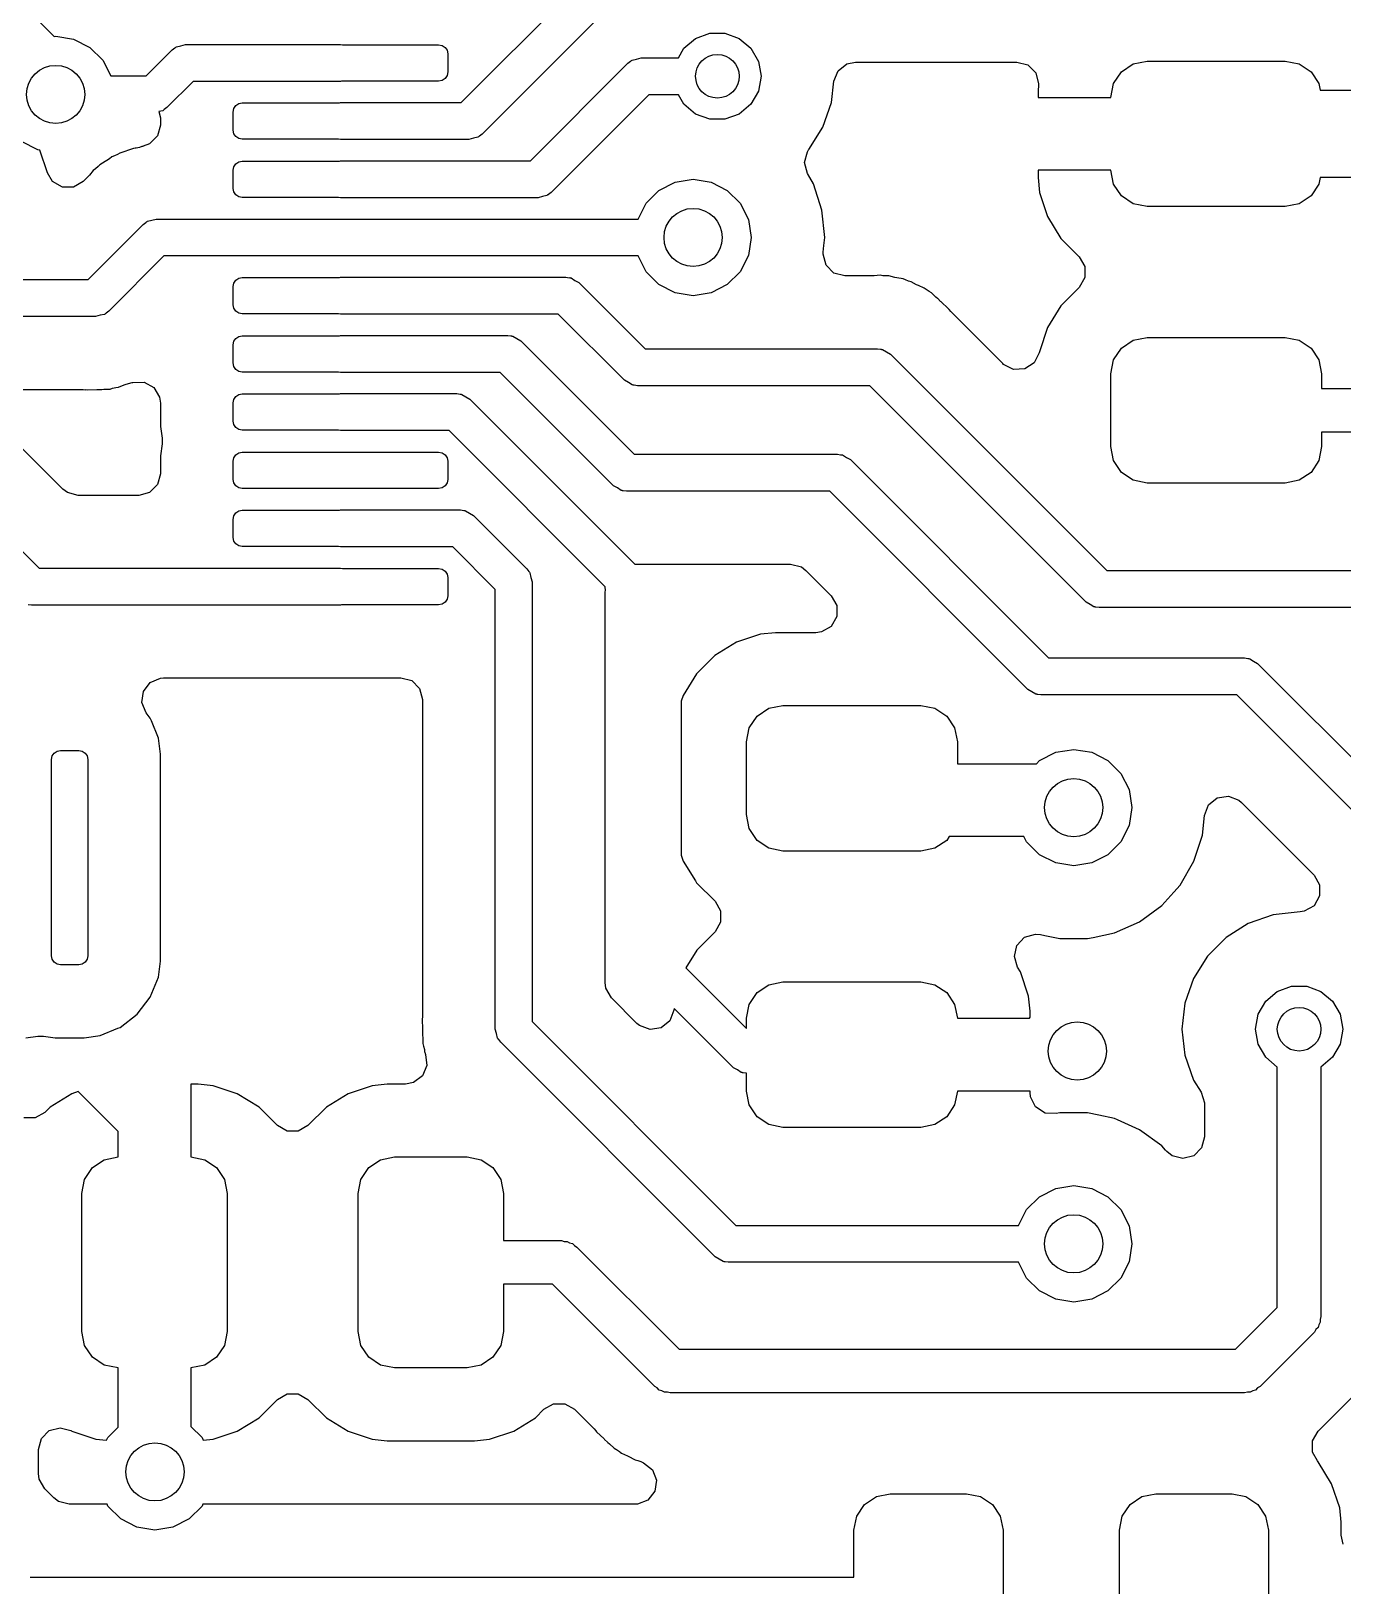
# Model space of a CAD drawing. Extents: x 44 to 146, y -87 to -25.
# Drawn here: x 98.53 to 107.55, y -80.2 to -69.51 of the extents above; entities that cross this region are included whole.
import ezdxf

# ---------------------------------------------------------------- set-up
doc = ezdxf.new("R2010")
doc.units = 0
doc.layers.add('BLACK', color=7, linetype='CONTINUOUS')

msp = doc.modelspace()

# ---------------------------------------------------------------- linework, layer by layer
at = {"layer": 'BLACK', "linetype": 'CONTINUOUS'}
for p, q in [((101.489243, -70.006151), (102.485197, -69.010198)), ((98.208722, -69.071141), (98.689279, -69.551698)), ((102.627605, -69.227), (101.631652, -70.222954)), ((98.689279, -69.551698), (98.7, -69.55)), ((98.7, -69.55), (98.823607, -69.569577)), ((98.823607, -69.569577), (98.935114, -69.626393)), ((103.020187, -69.632164), (103.1, -69.565192)), ((103.1, -69.565192), (103.197906, -69.529558)), ((103.197906, -69.529558), (103.302094, -69.529558)), ((103.302094, -69.529558), (103.4, -69.565192)), ((103.4, -69.565192), (103.479813, -69.632164)), ((98.935114, -69.626393), (99.023607, -69.714886)), ((99.322394, -69.823), (99.502047, -69.643348)), ((99.502047, -69.643348), (99.520205, -69.629754)), ((99.520205, -69.629754), (99.523188, -69.626312)), ((99.523188, -69.626312), (99.525845, -69.625531)), ((99.525845, -69.625531), (99.530984, -69.621685)), ((99.530984, -69.621685), (99.561699, -69.615003)), ((99.561699, -69.615003), (99.591849, -69.606151)), ((99.591849, -69.606151), (100.6585, -69.606151)), ((100.6585, -69.606151), (100.672411, -69.608151)), ((100.672411, -69.608151), (101.3335, -69.608151)), ((101.3335, -69.608151), (101.357418, -69.612909)), ((101.357418, -69.612909), (101.377694, -69.626457)), ((101.377694, -69.626457), (101.391242, -69.646733)), ((101.391242, -69.646733), (101.396, -69.670651)), ((101.396, -69.670651), (101.396, -69.795651)), ((102.982176, -69.698), (103.020187, -69.632164)), ((103.479813, -69.632164), (103.531908, -69.722394)), ((99.023607, -69.714886), (99.078694, -69.823)), ((101.964243, -70.406151), (102.635198, -69.735197)), ((102.635198, -69.735197), (102.653356, -69.721603)), ((102.653356, -69.721603), (102.656339, -69.718161)), ((102.656339, -69.718161), (102.658996, -69.71738)), ((102.658996, -69.71738), (102.664135, -69.713534)), ((102.664135, -69.713534), (102.69485, -69.706852)), ((102.69485, -69.706852), (102.725, -69.698)), ((102.725, -69.698), (102.982176, -69.698)), ((103.531908, -69.722394), (103.55, -69.825)), ((104.07982, -69.788021), (104.140121, -69.739932)), ((104.140121, -69.739932), (104.199705, -69.7275)), ((104.199705, -69.7275), (105.309752, -69.7275)), ((105.309752, -69.7275), (105.384252, -69.747462)), ((105.384252, -69.747462), (105.43879, -69.802)), ((106.028223, -69.794023), (106.109329, -69.73983)), ((106.109329, -69.73983), (106.205, -69.7208)), ((106.205, -69.7208), (107.155, -69.7208)), ((107.155, -69.7208), (107.250671, -69.73983)), ((107.250671, -69.73983), (107.331777, -69.794023)), ((99.078694, -69.823), (99.322394, -69.823)), ((99.644454, -69.860151), (99.464803, -70.039803)), ((100.6585, -69.860151), (99.644454, -69.860151)), ((100.665311, -69.858151), (100.6585, -69.860151)), ((101.3335, -69.858151), (100.665311, -69.858151)), ((101.357418, -69.853393), (101.3335, -69.858151)), ((101.377694, -69.839845), (101.357418, -69.853393)), ((101.391242, -69.819569), (101.377694, -69.839845)), ((101.396, -69.795651), (101.391242, -69.819569)), ((103.55, -69.825), (103.531908, -69.927606)), ((104.035368, -70.004255), (104.051642, -69.859816)), ((104.051642, -69.859816), (104.07982, -69.788021)), ((105.43879, -69.802), (105.458752, -69.8765)), ((105.458752, -69.8765), (105.457981, -69.891642)), ((105.955, -69.9708), (105.97403, -69.875129)), ((105.97403, -69.875129), (106.028223, -69.794023)), ((107.331777, -69.794023), (107.38597, -69.875129)), ((107.38597, -69.875129), (107.395054, -69.9208)), ((102.777605, -69.952), (102.106652, -70.622954)), ((102.982176, -69.952), (102.777605, -69.952)), ((103.020187, -70.017836), (102.982176, -69.952)), ((103.531908, -69.927606), (103.479813, -70.017836)), ((105.457981, -69.891642), (105.455, -69.920824)), ((105.455, -69.920824), (105.455, -69.9708)), ((105.455, -69.9708), (105.955, -69.9708)), ((107.395054, -69.9208), (107.904997, -69.9208)), ((99.435865, -70.061465), (99.409146, -70.067277)), ((99.409146, -70.067277), (99.4205, -70.109651)), ((99.441001, -70.057619), (99.435865, -70.061465)), ((99.443661, -70.056839), (99.441001, -70.057619)), ((99.446644, -70.053395), (99.443661, -70.056839)), ((99.464803, -70.039803), (99.446644, -70.053395)), ((99.921, -70.070651), (99.925758, -70.046733)), ((99.921, -70.195651), (99.921, -70.070651)), ((99.925758, -70.046733), (99.939306, -70.026457)), ((99.939306, -70.026457), (99.959582, -70.012909)), ((99.959582, -70.012909), (99.9835, -70.008151)), ((99.9835, -70.008151), (100.651689, -70.008151)), ((100.651689, -70.008151), (100.6585, -70.006151)), ((100.6585, -70.006151), (101.489243, -70.006151)), ((103.1, -70.084808), (103.020187, -70.017836)), ((103.197906, -70.120442), (103.1, -70.084808)), ((103.4, -70.084808), (103.302094, -70.120442)), ((103.479813, -70.017836), (103.4, -70.084808)), ((103.975789, -70.174522), (104.035368, -70.004255)), ((99.4205, -70.160983), (99.400538, -70.235483)), ((99.4205, -70.109651), (99.4205, -70.160983)), ((99.925758, -70.219569), (99.921, -70.195651)), ((103.302094, -70.120442), (103.197906, -70.120442)), ((103.879816, -70.327262), (103.975789, -70.174522)), ((98.576393, -70.330423), (98.464886, -70.273607)), ((99.275453, -70.31352), (99.252574, -70.318258)), ((99.292906, -70.30845), (99.275453, -70.31352)), ((99.294808, -70.308149), (99.292906, -70.30845)), ((99.298755, -70.306751), (99.294808, -70.308149)), ((99.301906, -70.305836), (99.298755, -70.306751)), ((99.346, -70.290021), (99.301853, -70.305654)), ((99.301853, -70.305654), (99.301906, -70.305836)), ((99.400538, -70.235483), (99.346, -70.290021)), ((99.939306, -70.239845), (99.925758, -70.219569)), ((99.959582, -70.253393), (99.939306, -70.239845)), ((99.9835, -70.258151), (99.959582, -70.253393)), ((100.644589, -70.258151), (99.9835, -70.258151)), ((100.6585, -70.260151), (100.644589, -70.258151)), ((101.541849, -70.260151), (100.6585, -70.260151)), ((101.572005, -70.251296), (101.541849, -70.260151)), ((101.602714, -70.244616), (101.572005, -70.251296)), ((101.60785, -70.24077), (101.602714, -70.244616)), ((101.61051, -70.23999), (101.60785, -70.24077)), ((101.613493, -70.236546), (101.61051, -70.23999)), ((101.631652, -70.222954), (101.613493, -70.236546)), ((98.59217, -70.332921), (98.576393, -70.330423)), ((98.642717, -70.488487), (98.59217, -70.332921)), ((99.040912, -70.411671), (99.004193, -70.433387)), ((99.052639, -70.403968), (99.040912, -70.411671)), ((99.069316, -70.391852), (99.052639, -70.403968)), ((99.087146, -70.378898), (99.069316, -70.391852)), ((99.087147, -70.378897), (99.087146, -70.378898)), ((99.087148, -70.378897), (99.087147, -70.378897)), ((99.104036, -70.372209), (99.087148, -70.378896)), ((99.087148, -70.378896), (99.087148, -70.378897)), ((99.125014, -70.361932), (99.104036, -70.372209)), ((99.140655, -70.352683), (99.125014, -70.361932)), ((99.14066, -70.35268), (99.140655, -70.352683)), ((99.181632, -70.340776), (99.14066, -70.35268)), ((99.194903, -70.336233), (99.181632, -70.340776)), ((99.234551, -70.320536), (99.194903, -70.336233)), ((99.234554, -70.320535), (99.234551, -70.320536)), ((99.234556, -70.320535), (99.234554, -70.320535)), ((99.246344, -70.319045), (99.234556, -70.320535)), ((99.252574, -70.318258), (99.246344, -70.319045)), ((99.939306, -70.426457), (99.959582, -70.412909)), ((99.959582, -70.412909), (99.9835, -70.408151)), ((99.9835, -70.408151), (100.651689, -70.408151)), ((100.651689, -70.408151), (100.6585, -70.406151)), ((100.6585, -70.406151), (101.964243, -70.406151)), ((103.848774, -70.418323), (103.868737, -70.343823)), ((103.868736, -70.492823), (103.848774, -70.418323)), ((103.868737, -70.343823), (103.877312, -70.331246)), ((103.877312, -70.331246), (103.879814, -70.327263)), ((103.879814, -70.327263), (103.879816, -70.327262)), ((98.679063, -70.547798), (98.642717, -70.488487)), ((98.922251, -70.515328), (98.889781, -70.547798)), ((98.931696, -70.504948), (98.922251, -70.515328)), ((98.958877, -70.472092), (98.931696, -70.504948)), ((98.958889, -70.472081), (98.958877, -70.472092)), ((98.973579, -70.461408), (98.958889, -70.472081)), ((98.991349, -70.446231), (98.973579, -70.461408)), ((99.004192, -70.433387), (98.991349, -70.446231)), ((99.004193, -70.433387), (99.004192, -70.433387)), ((99.921, -70.470651), (99.925758, -70.446733)), ((99.921, -70.595651), (99.921, -70.470651)), ((99.925758, -70.446733), (99.939306, -70.426457)), ((103.884872, -70.520773), (103.868736, -70.492823)), ((103.91033, -70.564867), (103.884872, -70.520773)), ((105.955, -70.4708), (105.455001, -70.4708)), ((105.455001, -70.4708), (105.455001, -70.520773)), ((105.455001, -70.520773), (105.465494, -70.623496)), ((105.97403, -70.566471), (105.955, -70.4708)), ((107.395054, -70.5208), (107.38597, -70.566471)), ((107.904998, -70.5208), (107.395054, -70.5208)), ((98.745858, -70.586362), (98.679063, -70.547798)), ((98.822986, -70.586362), (98.745858, -70.586362)), ((98.889781, -70.547798), (98.822986, -70.586362)), ((99.925758, -70.619569), (99.921, -70.595651)), ((99.939306, -70.639845), (99.925758, -70.619569)), ((102.088493, -70.636546), (102.08551, -70.63999)), ((102.106652, -70.622954), (102.088493, -70.636546)), ((102.759544, -70.698037), (102.848037, -70.609544)), ((102.848037, -70.609544), (102.959544, -70.552728)), ((102.959544, -70.552728), (103.083151, -70.533151)), ((103.083151, -70.533151), (103.206758, -70.552728)), ((103.206758, -70.552728), (103.318265, -70.609544)), ((103.318265, -70.609544), (103.406758, -70.698037)), ((103.968825, -70.744895), (103.91033, -70.564867)), ((105.465494, -70.623496), (105.520642, -70.789921)), ((106.028223, -70.647577), (105.97403, -70.566471)), ((107.38597, -70.566471), (107.331777, -70.647577)), ((99.959582, -70.653393), (99.939306, -70.639845)), ((99.9835, -70.658151), (99.959582, -70.653393)), ((100.644589, -70.658151), (99.9835, -70.658151)), ((100.6585, -70.660151), (100.644589, -70.658151)), ((102.016849, -70.660151), (100.6585, -70.660151)), ((102.047005, -70.651296), (102.016849, -70.660151)), ((102.077714, -70.644616), (102.047005, -70.651296)), ((102.08285, -70.64077), (102.077714, -70.644616)), ((102.08551, -70.63999), (102.08285, -70.64077)), ((102.704457, -70.806151), (102.759544, -70.698037)), ((103.406758, -70.698037), (103.463574, -70.809544)), ((103.988611, -70.933151), (103.968825, -70.744895)), ((106.109329, -70.70177), (106.028223, -70.647577)), ((106.205, -70.7208), (106.109329, -70.70177)), ((107.155, -70.7208), (106.205, -70.7208)), ((107.250671, -70.70177), (107.155, -70.7208)), ((107.331777, -70.647577), (107.250671, -70.70177)), ((98.922394, -71.223), (99.302047, -70.843348)), ((99.302047, -70.843348), (99.320205, -70.829754)), ((99.320205, -70.829754), (99.323188, -70.826312)), ((99.323188, -70.826312), (99.325845, -70.825531)), ((99.325845, -70.825531), (99.330984, -70.821685)), ((99.330984, -70.821685), (99.361698, -70.815004)), ((99.361698, -70.815004), (99.391849, -70.806151)), ((99.391849, -70.806151), (100.6585, -70.806151)), ((100.6585, -70.806151), (102.704457, -70.806151)), ((103.463574, -70.809544), (103.483151, -70.933151)), ((105.520642, -70.789921), (105.61268, -70.93914)), ((103.483151, -70.933151), (103.463574, -71.056758)), ((103.982753, -70.988884), (103.988611, -70.933151)), ((105.61268, -70.93914), (105.738627, -71.065087)), ((99.444454, -71.060151), (99.064803, -71.439803)), ((100.6585, -71.060151), (99.444454, -71.060151)), ((102.704457, -71.060151), (100.6585, -71.060151)), ((102.759544, -71.168265), (102.704457, -71.060151)), ((103.463574, -71.056758), (103.406758, -71.168265)), ((103.977309, -71.0485), (103.978125, -71.032926)), ((103.997271, -71.123), (103.977309, -71.0485)), ((103.978125, -71.032926), (103.982753, -70.988884)), ((105.738627, -71.065087), (105.777191, -71.131882)), ((102.848037, -71.256758), (102.759544, -71.168265)), ((103.406758, -71.168265), (103.318265, -71.256758)), ((104.051809, -71.177538), (103.997271, -71.123)), ((105.777191, -71.131882), (105.777191, -71.20901)), ((98.467205, -71.223), (98.922394, -71.223)), ((99.921, -71.270651), (99.925758, -71.246733)), ((99.921, -71.395651), (99.921, -71.270651)), ((99.925758, -71.246733), (99.939306, -71.226457)), ((99.939306, -71.226457), (99.959582, -71.212909)), ((99.959582, -71.212909), (99.9835, -71.208151)), ((99.9835, -71.208151), (100.651689, -71.208151)), ((100.651689, -71.208151), (100.6585, -71.206151)), ((100.6585, -71.206151), (102.208151, -71.206151)), ((102.208151, -71.206151), (102.230603, -71.209378)), ((102.230603, -71.209378), (102.235147, -71.209054)), ((102.235147, -71.209054), (102.237578, -71.210381)), ((102.237578, -71.210381), (102.243931, -71.211295)), ((102.243931, -71.211295), (102.270368, -71.228285)), ((102.270368, -71.228285), (102.297954, -71.243348)), ((102.297954, -71.243348), (102.752605, -71.698)), ((102.959544, -71.313574), (102.848037, -71.256758)), ((103.318265, -71.256758), (103.206758, -71.313574)), ((104.126309, -71.1975), (104.051809, -71.177538)), ((104.313383, -71.1975), (104.126309, -71.1975)), ((104.327405, -71.196839), (104.313383, -71.1975)), ((104.369867, -71.192825), (104.327405, -71.196839)), ((104.387806, -71.195666), (104.369867, -71.192825)), ((104.411113, -71.1975), (104.387806, -71.195666)), ((104.429272, -71.1975), (104.411113, -71.1975)), ((104.47059, -71.208108), (104.429272, -71.1975)), ((104.484331, -71.210953), (104.47059, -71.208108)), ((104.526452, -71.217624), (104.484331, -71.210953)), ((104.526461, -71.217627), (104.526452, -71.217624)), ((104.543127, -71.224839), (104.526461, -71.217627)), ((104.565243, -71.232411), (104.543127, -71.224839)), ((104.582833, -71.236927), (104.565243, -71.232411)), ((104.582835, -71.236928), (104.582833, -71.236927)), ((104.620214, -71.257478), (104.582835, -71.236928)), ((104.632806, -71.263647), (104.620214, -71.257478)), ((104.671962, -71.280592), (104.632806, -71.263647)), ((105.738627, -71.275805), (105.612288, -71.402143)), ((105.777191, -71.20901), (105.738627, -71.275805)), ((103.083151, -71.333151), (102.959544, -71.313574)), ((103.206758, -71.313574), (103.083151, -71.333151)), ((104.686309, -71.291721), (104.671962, -71.280592)), ((104.70585, -71.304556), (104.686309, -71.291721)), ((104.721765, -71.313305), (104.70585, -71.304556)), ((104.752857, -71.342503), (104.721765, -71.313305)), ((104.763536, -71.351624), (104.752857, -71.342503)), ((104.765795, -71.353376), (104.763536, -71.351624)), ((104.785087, -71.372668), (104.765795, -71.353376)), ((104.788447, -71.375924), (104.785087, -71.372668)), ((104.83734, -71.421838), (104.788447, -71.375924)), ((98.975, -71.477), (98.4146, -71.477)), ((99.005156, -71.468145), (98.975, -71.477)), ((99.035865, -71.461465), (99.005156, -71.468145)), ((99.041001, -71.457619), (99.035865, -71.461465)), ((99.043661, -71.456839), (99.041001, -71.457619)), ((99.046644, -71.453395), (99.043661, -71.456839)), ((99.064803, -71.439803), (99.046644, -71.453395)), ((99.925758, -71.419569), (99.921, -71.395651)), ((99.939306, -71.439845), (99.925758, -71.419569)), ((99.959582, -71.453393), (99.939306, -71.439845)), ((99.9835, -71.458151), (99.959582, -71.453393)), ((100.644589, -71.458151), (99.9835, -71.458151)), ((100.6585, -71.460151), (100.644589, -71.458151)), ((102.155545, -71.460151), (100.6585, -71.460151)), ((102.610198, -71.914803), (102.155545, -71.460151)), ((104.837341, -71.42184), (104.83734, -71.421838)), ((104.843319, -71.429065), (104.837341, -71.42184)), ((104.843752, -71.428706), (104.843319, -71.429065)), ((104.854327, -71.441908), (104.843752, -71.428706)), ((105.212293, -71.799874), (104.854327, -71.441908)), ((105.612288, -71.402143), (105.520186, -71.551466)), ((105.520186, -71.551466), (105.464999, -71.718008)), ((96.981953, -71.602347), (98.585757, -73.206151)), ((99.921, -71.670651), (99.925758, -71.646733)), ((99.921, -71.795651), (99.921, -71.670651)), ((99.925758, -71.646733), (99.939306, -71.626457)), ((99.939306, -71.626457), (99.959582, -71.612909)), ((99.959582, -71.612909), (99.9835, -71.608151)), ((99.9835, -71.608151), (100.651689, -71.608151)), ((100.651689, -71.608151), (100.6585, -71.606151)), ((100.6585, -71.606151), (101.808151, -71.606151)), ((101.808151, -71.606151), (101.830603, -71.609378)), ((101.830603, -71.609378), (101.835147, -71.609054)), ((101.835147, -71.609054), (101.837578, -71.610381)), ((101.837578, -71.610381), (101.843931, -71.611295)), ((101.843931, -71.611295), (101.870368, -71.628285)), ((101.870368, -71.628285), (101.897954, -71.643348)), ((101.897954, -71.643348), (102.677606, -72.423)), ((102.752605, -71.698), (104.35, -71.698)), ((104.35, -71.698), (104.372452, -71.701227)), ((104.372452, -71.701227), (104.376996, -71.700903)), ((104.376996, -71.700903), (104.379427, -71.70223)), ((104.379427, -71.70223), (104.38578, -71.703144)), ((104.38578, -71.703144), (104.412217, -71.720134)), ((105.97403, -71.775129), (106.028223, -71.694023)), ((106.028223, -71.694023), (106.109329, -71.63983)), ((106.109329, -71.63983), (106.205, -71.6208)), ((106.205, -71.6208), (107.155, -71.6208)), ((107.155, -71.6208), (107.250671, -71.63983)), ((107.250671, -71.63983), (107.331777, -71.694023)), ((107.331777, -71.694023), (107.38597, -71.775129)), ((99.925758, -71.819569), (99.921, -71.795651)), ((104.412217, -71.720134), (104.439803, -71.735197)), ((104.439803, -71.735197), (105.927605, -73.223)), ((105.217784, -71.805092), (105.212293, -71.799874)), ((105.286453, -71.840212), (105.217784, -71.805092)), ((105.428229, -71.794383), (105.363481, -71.836292)), ((105.463349, -71.725714), (105.428229, -71.794383)), ((105.464999, -71.718008), (105.463349, -71.725714)), ((105.955, -71.8708), (105.97403, -71.775129)), ((107.38597, -71.775129), (107.405, -71.8708)), ((99.939306, -71.839845), (99.925758, -71.819569)), ((99.959582, -71.853393), (99.939306, -71.839845)), ((99.9835, -71.858151), (99.959582, -71.853393)), ((100.644589, -71.858151), (99.9835, -71.858151)), ((100.6585, -71.860151), (100.644589, -71.858151)), ((101.755545, -71.860151), (100.6585, -71.860151)), ((102.535197, -72.639803), (101.755545, -71.860151)), ((102.637783, -71.929866), (102.610198, -71.914803)), ((105.363481, -71.836292), (105.286453, -71.840212)), ((105.955, -72.3708), (105.955, -71.8708)), ((107.405, -71.8708), (107.405, -71.9708)), ((98.451217, -71.9775), (98.889273, -71.9775)), ((98.889273, -71.9775), (98.90609, -71.979356)), ((98.90609, -71.979356), (98.906143, -71.978798)), ((98.906143, -71.978798), (98.915472, -71.979679)), ((98.915472, -71.979679), (98.915472, -71.979678)), ((98.915472, -71.979678), (98.915477, -71.97968)), ((98.915477, -71.97968), (98.982537, -71.977572)), ((98.982537, -71.977572), (98.987215, -71.9775)), ((98.987215, -71.9775), (99.014475, -71.9775)), ((99.014475, -71.9775), (99.014476, -71.9775)), ((99.014476, -71.9775), (99.017297, -71.977143)), ((99.017297, -71.977143), (99.031296, -71.97604)), ((99.031296, -71.97604), (99.073943, -71.974701)), ((99.073943, -71.974701), (99.091392, -71.96963)), ((99.091392, -71.96963), (99.114282, -71.96489)), ((99.114282, -71.96489), (99.132293, -71.962616)), ((99.132293, -71.962616), (99.171959, -71.94691)), ((99.171959, -71.94691), (99.185209, -71.942373)), ((99.185209, -71.942373), (99.226191, -71.930468)), ((99.226191, -71.930468), (99.226194, -71.930465)), ((99.226194, -71.930465), (99.230431, -71.929235)), ((99.230431, -71.929235), (99.307543, -71.92762)), ((99.307543, -71.92762), (99.37513, -71.964778)), ((99.37513, -71.964778), (99.415084, -72.03075)), ((99.925758, -72.046733), (99.939306, -72.026457)), ((99.939306, -72.026457), (99.959582, -72.012909)), ((99.959582, -72.012909), (99.9835, -72.008151)), ((99.9835, -72.008151), (100.651689, -72.008151)), ((100.651689, -72.008151), (100.6585, -72.006151)), ((100.6585, -72.006151), (101.458151, -72.006151)), ((101.458151, -72.006151), (101.480603, -72.009378)), ((101.480603, -72.009378), (101.485147, -72.009054)), ((101.485147, -72.009054), (101.487578, -72.010381)), ((101.487578, -72.010381), (101.493931, -72.011295)), ((101.493931, -72.011295), (101.520368, -72.028285)), ((102.66422, -71.946856), (102.637783, -71.929866)), ((102.67057, -71.947768), (102.66422, -71.946856)), ((102.673004, -71.949098), (102.67057, -71.947768)), ((102.677552, -71.948772), (102.673004, -71.949098)), ((102.7, -71.952), (102.677552, -71.948772)), ((104.297394, -71.952), (102.7, -71.952)), ((105.785198, -73.439803), (104.297394, -71.952)), ((107.405, -71.9708), (108.258668, -71.9708)), ((99.415084, -72.03075), (99.421, -72.072319)), ((99.421, -72.072319), (99.421, -72.232526)), ((99.921, -72.070651), (99.925758, -72.046733)), ((99.921, -72.195651), (99.921, -72.070651)), ((101.520368, -72.028285), (101.547954, -72.043348)), ((101.547954, -72.043348), (102.682106, -73.1775)), ((98.749429, -72.66201), (98.321573, -72.234154)), ((99.421, -72.232526), (99.431435, -72.311788)), ((99.925758, -72.219569), (99.921, -72.195651)), ((99.939306, -72.239845), (99.925758, -72.219569)), ((99.959582, -72.253393), (99.939306, -72.239845)), ((99.431435, -72.311788), (99.431435, -72.350684)), ((99.9835, -72.258151), (99.959582, -72.253393)), ((100.644589, -72.258151), (99.9835, -72.258151)), ((100.6585, -72.260151), (100.644589, -72.258151)), ((101.405545, -72.260151), (100.6585, -72.260151)), ((102.479057, -73.333663), (101.405545, -72.260151)), ((108.3208, -72.2708), (107.405, -72.2708)), ((107.405, -72.2708), (107.405, -72.3708)), ((99.431435, -72.350684), (99.4205, -72.433745)), ((99.4205, -72.433745), (99.4205, -72.433748)), ((99.4205, -72.433748), (99.4205, -72.43375)), ((99.4205, -72.43375), (99.4205, -72.532496)), ((99.921, -72.470651), (99.925758, -72.446733)), ((99.925758, -72.446733), (99.939306, -72.426457)), ((99.939306, -72.426457), (99.959582, -72.412909)), ((99.959582, -72.412909), (99.9835, -72.408151)), ((99.9835, -72.408151), (101.3335, -72.408151)), ((101.3335, -72.408151), (101.357418, -72.412909)), ((101.357418, -72.412909), (101.377694, -72.426457)), ((101.377694, -72.426457), (101.391242, -72.446733)), ((101.391242, -72.446733), (101.396, -72.470651)), ((102.677606, -72.423), (104.075, -72.423)), ((104.075, -72.423), (104.097452, -72.426227)), ((104.097452, -72.426227), (104.101996, -72.425903)), ((104.101996, -72.425903), (104.104427, -72.42723)), ((104.104427, -72.42723), (104.11078, -72.428144)), ((104.11078, -72.428144), (104.137217, -72.445134)), ((104.137217, -72.445134), (104.164803, -72.460197)), ((105.97403, -72.466471), (105.955, -72.3708)), ((107.405, -72.3708), (107.38597, -72.466471)), ((99.420501, -72.55665), (99.400539, -72.63115)), ((99.4205, -72.532496), (99.420501, -72.55665)), ((99.921, -72.595651), (99.921, -72.470651)), ((101.396, -72.470651), (101.396, -72.595651)), ((104.164803, -72.460197), (105.527606, -73.823)), ((106.028223, -72.547577), (105.97403, -72.466471)), ((106.109329, -72.60177), (106.028223, -72.547577)), ((107.331777, -72.547577), (107.250671, -72.60177)), ((107.38597, -72.466471), (107.331777, -72.547577)), ((98.780288, -72.685689), (98.749429, -72.66201)), ((99.400539, -72.63115), (99.346002, -72.685688)), ((99.925758, -72.619569), (99.921, -72.595651)), ((99.939306, -72.639845), (99.925758, -72.619569)), ((99.959582, -72.653393), (99.939306, -72.639845)), ((99.9835, -72.658151), (99.959582, -72.653393)), ((101.3335, -72.658151), (99.9835, -72.658151)), ((101.357418, -72.653393), (101.3335, -72.658151)), ((101.377694, -72.639845), (101.357418, -72.653393)), ((101.391242, -72.619569), (101.377694, -72.639845)), ((101.396, -72.595651), (101.391242, -72.619569)), ((102.562782, -72.654865), (102.535197, -72.639803)), ((102.58922, -72.671856), (102.562782, -72.654865)), ((106.205, -72.6208), (106.109329, -72.60177)), ((107.155, -72.6208), (106.205, -72.6208)), ((107.250671, -72.60177), (107.155, -72.6208)), ((98.854788, -72.705651), (98.780288, -72.685689)), ((99.271502, -72.705651), (98.854788, -72.705651)), ((99.346002, -72.685688), (99.271502, -72.705651)), ((102.595572, -72.672769), (102.58922, -72.671856)), ((102.598004, -72.674097), (102.595572, -72.672769)), ((102.602547, -72.673772), (102.598004, -72.674097)), ((102.625, -72.677), (102.602547, -72.673772)), ((104.022394, -72.677), (102.625, -72.677)), ((105.385197, -74.039803), (104.022394, -72.677)), ((99.921, -72.870651), (99.925758, -72.846733)), ((99.921, -72.995651), (99.921, -72.870651)), ((99.925758, -72.846733), (99.939306, -72.826457)), ((99.939306, -72.826457), (99.959582, -72.812909)), ((99.959582, -72.812909), (99.9835, -72.808151)), ((99.9835, -72.808151), (100.651689, -72.808151)), ((100.651689, -72.808151), (100.6585, -72.806151)), ((100.6585, -72.806151), (101.483151, -72.806151)), ((101.483151, -72.806151), (101.505603, -72.809378)), ((101.505603, -72.809378), (101.510147, -72.809054)), ((101.510147, -72.809054), (101.512578, -72.810381)), ((101.512578, -72.810381), (101.518931, -72.811295)), ((101.518931, -72.811295), (101.545368, -72.828285)), ((101.545368, -72.828285), (101.572954, -72.843348)), ((101.572954, -72.843348), (101.939803, -73.210198)), ((99.925758, -73.019569), (99.921, -72.995651)), ((99.939306, -73.039845), (99.925758, -73.019569)), ((99.959582, -73.053393), (99.939306, -73.039845)), ((99.9835, -73.058151), (99.959582, -73.053393)), ((100.644589, -73.058151), (99.9835, -73.058151)), ((100.6585, -73.060151), (100.644589, -73.058151)), ((101.430545, -73.060151), (100.6585, -73.060151)), ((101.723, -73.352605), (101.430545, -73.060151)), ((102.682106, -73.1775), (103.753363, -73.1775)), ((103.753363, -73.1775), (103.827863, -73.197462)), ((103.827863, -73.197462), (103.858722, -73.221141)), ((98.585757, -73.206151), (100.6585, -73.206151)), ((100.6585, -73.206151), (100.672411, -73.208151)), ((100.672411, -73.208151), (101.3335, -73.208151)), ((101.3335, -73.208151), (101.357418, -73.212909)), ((101.357418, -73.212909), (101.377694, -73.226457)), ((101.377694, -73.226457), (101.391242, -73.246733)), ((101.391242, -73.246733), (101.396, -73.270651)), ((101.396, -73.270651), (101.396, -73.395651)), ((101.939803, -73.210198), (101.953396, -73.228356)), ((101.953396, -73.228356), (101.956839, -73.231339)), ((101.956839, -73.231339), (101.957619, -73.233996)), ((101.957619, -73.233996), (101.961466, -73.239135)), ((101.961466, -73.239135), (101.968147, -73.26985)), ((101.968147, -73.26985), (101.977, -73.3)), ((101.977, -73.3), (101.977, -76.322394)), ((103.858722, -73.221141), (104.032722, -73.395141)), ((105.927605, -73.223), (110.9726, -73.223)), ((101.396, -73.395651), (101.391242, -73.419569)), ((101.723, -76.375), (101.723, -73.352605)), ((102.4775, -73.385725), (102.479356, -73.368906)), ((102.4775, -76.053363), (102.4775, -73.385725)), ((102.478798, -73.368854), (102.47968, -73.359522)), ((102.479356, -73.368906), (102.478798, -73.368854)), ((102.47889, -73.334376), (102.479057, -73.333663)), ((102.47968, -73.359522), (102.47889, -73.334376)), ((104.032722, -73.395141), (104.071286, -73.461936)), ((98.533151, -73.460151), (98.510698, -73.456923)), ((100.6585, -73.460151), (98.533151, -73.460151)), ((100.665311, -73.458151), (100.6585, -73.460151)), ((101.3335, -73.458151), (100.665311, -73.458151)), ((101.357418, -73.453393), (101.3335, -73.458151)), ((101.377694, -73.439845), (101.357418, -73.453393)), ((101.391242, -73.419569), (101.377694, -73.439845)), ((104.071286, -73.461936), (104.071286, -73.539064)), ((105.812779, -73.454863), (105.785198, -73.439803)), ((105.83922, -73.471856), (105.812779, -73.454863)), ((105.845572, -73.472769), (105.83922, -73.471856)), ((105.848004, -73.474097), (105.845572, -73.472769)), ((105.852547, -73.473772), (105.848004, -73.474097)), ((105.875, -73.477), (105.852547, -73.473772)), ((110.919994, -73.477), (105.875, -73.477)), ((104.032722, -73.605859), (103.965927, -73.644423)), ((104.071286, -73.539064), (104.032722, -73.605859)), ((103.380666, -73.715186), (103.231343, -73.807288)), ((103.547202, -73.660001), (103.380666, -73.715186)), ((103.649996, -73.6495), (103.547202, -73.660001)), ((103.927364, -73.6495), (103.649996, -73.6495)), ((103.965927, -73.644423), (103.927364, -73.6495)), ((103.231343, -73.807288), (103.107288, -73.931343)), ((105.527606, -73.823), (106.875, -73.823)), ((106.875, -73.823), (106.897452, -73.826227)), ((106.897452, -73.826227), (106.901996, -73.825903)), ((106.901996, -73.825903), (106.904427, -73.82723)), ((106.904427, -73.82723), (106.91078, -73.828144)), ((106.91078, -73.828144), (106.937217, -73.845134)), ((103.107288, -73.931343), (103.015186, -74.080666)), ((106.937217, -73.845134), (106.964803, -73.860197)), ((106.964803, -73.860197), (108.264803, -75.160198)), ((99.29286, -74.129099), (99.302927, -74.052631)), ((99.302927, -74.052631), (99.34988, -73.991441)), ((99.34988, -73.991441), (99.421137, -73.961926)), ((99.421137, -73.961926), (99.440585, -73.960651)), ((99.440585, -73.960651), (100.697975, -73.960651)), ((100.697975, -73.960651), (100.697976, -73.960651)), ((100.697976, -73.960651), (100.704508, -73.959825)), ((100.704508, -73.959825), (100.723187, -73.95865)), ((100.723187, -73.95865), (101.0735, -73.95865)), ((101.0735, -73.95865), (101.148, -73.978612)), ((101.148, -73.978612), (101.202538, -74.03315)), ((101.202538, -74.03315), (101.2225, -74.10765)), ((105.412782, -74.054865), (105.385197, -74.039803)), ((105.43922, -74.071856), (105.412782, -74.054865)), ((99.322375, -74.200356), (99.29286, -74.129099)), ((101.2225, -74.10765), (101.2225, -76.289273)), ((103.015186, -74.080666), (103.002, -74.120458)), ((103.002, -74.120458), (103.002, -75.179541)), ((103.604329, -74.16903), (103.7, -74.15)), ((103.7, -74.15), (104.65, -74.15)), ((104.65, -74.15), (104.745671, -74.16903)), ((105.445572, -74.072769), (105.43922, -74.071856)), ((105.448004, -74.074097), (105.445572, -74.072769)), ((105.452547, -74.073772), (105.448004, -74.074097)), ((105.475, -74.077), (105.452547, -74.073772)), ((106.822394, -74.077), (105.475, -74.077)), ((108.048, -75.302605), (106.822394, -74.077)), ((99.350279, -74.236721), (99.322375, -74.200356)), ((99.358073, -74.255538), (99.350279, -74.236721)), ((99.407009, -74.373679), (99.358073, -74.255538)), ((103.46903, -74.304329), (103.523223, -74.223223)), ((103.523223, -74.223223), (103.604329, -74.16903)), ((104.745671, -74.16903), (104.826777, -74.223223)), ((104.826777, -74.223223), (104.88097, -74.304329)), ((99.421499, -74.483751), (99.407009, -74.373679)), ((103.45, -74.4), (103.46903, -74.304329)), ((104.88097, -74.304329), (104.9, -74.4)), ((98.675758, -74.496733), (98.689306, -74.476457)), ((98.689306, -74.476457), (98.709582, -74.462909)), ((98.709582, -74.462909), (98.7335, -74.458151)), ((98.7335, -74.458151), (98.8585, -74.458151)), ((98.8585, -74.458151), (98.882418, -74.462909)), ((98.882418, -74.462909), (98.902694, -74.476457)), ((98.902694, -74.476457), (98.916242, -74.496733)), ((99.4215, -75.907552), (99.421499, -74.483751)), ((103.45, -74.9), (103.45, -74.4)), ((104.9, -74.4), (104.9, -74.55)), ((105.464886, -74.528393), (105.576393, -74.471577)), ((105.576393, -74.471577), (105.7, -74.452)), ((105.7, -74.452), (105.823607, -74.471577)), ((105.823607, -74.471577), (105.935114, -74.528393)), ((98.671, -74.520651), (98.675758, -74.496733)), ((98.671, -75.870651), (98.671, -74.520651)), ((98.916242, -74.496733), (98.921, -74.520651)), ((98.921, -74.520651), (98.921, -75.870651)), ((104.9, -74.55), (105.443279, -74.55)), ((105.443279, -74.55), (105.464886, -74.528393)), ((105.935114, -74.528393), (106.023607, -74.616886)), ((106.023607, -74.616886), (106.080423, -74.728393)), ((106.080423, -74.728393), (106.1, -74.852)), ((106.627469, -74.833571), (106.687409, -74.785032)), ((106.687409, -74.785032), (106.763587, -74.772966)), ((106.763587, -74.772966), (106.835592, -74.800606)), ((106.835592, -74.800606), (106.853372, -74.815791)), ((103.46903, -74.995671), (103.45, -74.9)), ((106.1, -74.852), (106.080423, -74.975607)), ((106.585674, -75.040256), (106.599829, -74.905575)), ((106.599829, -74.905575), (106.627469, -74.833571)), ((106.853372, -74.815791), (107.352657, -75.315076)), ((103.523223, -75.076777), (103.46903, -74.995671)), ((106.080423, -74.975607), (106.023607, -75.087114)), ((103.604329, -75.13097), (103.523223, -75.076777)), ((104.826777, -75.076777), (104.745671, -75.13097)), ((104.844669, -75.05), (104.826777, -75.076777)), ((105.357482, -75.05), (104.844669, -75.05)), ((105.376393, -75.087114), (105.357482, -75.05)), ((105.464886, -75.175607), (105.376393, -75.087114)), ((106.023607, -75.087114), (105.935114, -75.175607)), ((106.527179, -75.220284), (106.585674, -75.040256)), ((103.002, -75.179541), (103.015186, -75.219334)), ((103.015186, -75.219334), (103.098901, -75.355059)), ((103.7, -75.15), (103.604329, -75.13097)), ((104.65, -75.15), (103.7, -75.15)), ((104.745671, -75.13097), (104.65, -75.15)), ((105.576393, -75.232423), (105.464886, -75.175607)), ((105.7, -75.252), (105.576393, -75.232423)), ((105.823607, -75.232423), (105.7, -75.252)), ((105.935114, -75.175607), (105.823607, -75.232423)), ((106.432533, -75.384216), (106.527179, -75.220284)), ((107.352657, -75.315076), (107.391221, -75.381871)), ((103.098901, -75.355059), (103.107288, -75.368656)), ((103.107288, -75.368656), (103.233627, -75.494995)), ((106.305871, -75.524888), (106.388757, -75.432834)), ((106.388757, -75.432834), (106.43253, -75.38422)), ((106.43253, -75.38422), (106.432531, -75.384218)), ((106.432531, -75.384218), (106.432533, -75.384216)), ((107.391221, -75.381871), (107.391221, -75.458999)), ((103.233627, -75.494995), (103.272191, -75.56179)), ((106.15273, -75.636151), (106.305871, -75.524888)), ((107.352657, -75.525794), (107.285862, -75.564358)), ((107.391221, -75.458999), (107.352657, -75.525794)), ((103.272191, -75.638918), (103.233627, -75.705713)), ((103.272191, -75.56179), (103.272191, -75.638918)), ((105.979803, -75.713144), (106.15273, -75.636151)), ((106.900477, -75.649211), (106.747738, -75.745184)), ((107.070747, -75.589631), (106.900477, -75.649211)), ((107.258315, -75.568498), (107.070747, -75.589631)), ((107.285862, -75.564358), (107.258257, -75.567992)), ((107.258257, -75.567992), (107.258315, -75.568498)), ((103.233627, -75.705713), (103.10768, -75.831659)), ((105.309811, -75.79917), (105.36274, -75.743069)), ((105.36274, -75.743069), (105.436628, -75.720949)), ((105.436628, -75.720949), (105.471938, -75.724141)), ((105.471938, -75.724141), (105.502322, -75.7306)), ((105.502322, -75.7306), (105.605352, -75.7525)), ((105.605352, -75.7525), (105.605354, -75.7525)), ((105.605354, -75.7525), (105.794648, -75.7525)), ((105.794648, -75.7525), (105.834004, -75.744134)), ((105.834004, -75.744134), (105.979803, -75.713144)), ((106.747738, -75.745184), (106.620184, -75.872738)), ((98.675758, -75.894569), (98.671, -75.870651)), ((98.921, -75.870651), (98.916242, -75.894569)), ((103.10768, -75.831659), (103.032748, -75.953143)), ((105.292024, -75.874219), (105.309811, -75.79917)), ((105.314144, -75.948107), (105.292024, -75.874219)), ((106.620184, -75.872738), (106.524211, -76.025477)), ((98.689306, -75.914845), (98.675758, -75.894569)), ((98.709582, -75.928393), (98.689306, -75.914845)), ((98.7335, -75.933151), (98.709582, -75.928393)), ((98.8585, -75.933151), (98.7335, -75.933151)), ((98.882418, -75.928393), (98.8585, -75.933151)), ((98.902694, -75.914845), (98.882418, -75.928393)), ((98.916242, -75.894569), (98.902694, -75.914845)), ((99.407009, -76.017623), (99.4215, -75.907552)), ((103.032748, -75.953143), (103.45, -76.370394)), ((105.334357, -75.980878), (105.314144, -75.948107)), ((105.389505, -76.147303), (105.334357, -75.980878)), ((99.350279, -76.15458), (99.407009, -76.017623)), ((102.482577, -76.091927), (102.4775, -76.053363)), ((103.523223, -76.123223), (103.604329, -76.06903)), ((103.604329, -76.06903), (103.7, -76.05)), ((103.7, -76.05), (104.65, -76.05)), ((104.65, -76.05), (104.745671, -76.06903)), ((104.745671, -76.06903), (104.826777, -76.123223)), ((106.524211, -76.025477), (106.464631, -76.195747)), ((107.1, -76.115192), (107.197906, -76.079558)), ((107.197906, -76.079558), (107.302094, -76.079558)), ((107.302094, -76.079558), (107.4, -76.115192)), ((99.260036, -76.272187), (99.350279, -76.15458)), ((102.521141, -76.158722), (102.482577, -76.091927)), ((102.696991, -76.334572), (102.521141, -76.158722)), ((103.46903, -76.204329), (103.523223, -76.123223)), ((104.826777, -76.123223), (104.88097, -76.204329)), ((105.399999, -76.250026), (105.389505, -76.147303)), ((106.464631, -76.195747), (106.444435, -76.374998)), ((106.968092, -76.272394), (107.020187, -76.182164)), ((107.020187, -76.182164), (107.1, -76.115192)), ((107.4, -76.115192), (107.479813, -76.182164)), ((107.479813, -76.182164), (107.531908, -76.272394)), ((99.142429, -76.36243), (99.260036, -76.272187)), ((101.2225, -76.289273), (101.220643, -76.30609)), ((102.950578, -76.244357), (102.923148, -76.316442)), ((102.951891, -76.231497), (102.950578, -76.244357)), ((103.360198, -76.639803), (102.951891, -76.231497)), ((103.45, -76.3), (103.46903, -76.204329)), ((103.45, -76.370394), (103.45, -76.3)), ((104.88097, -76.204329), (104.9, -76.3)), ((104.9, -76.3), (105.39624, -76.3)), ((105.39624, -76.3), (105.399999, -76.292621)), ((105.399999, -76.292621), (105.399999, -76.250026)), ((106.95, -76.375), (106.968092, -76.272394)), ((107.531908, -76.272394), (107.55, -76.375)), ((99.005472, -76.41916), (99.127609, -76.368568)), ((99.127609, -76.368568), (99.142427, -76.362431)), ((99.142427, -76.362431), (99.142427, -76.36243)), ((99.142427, -76.36243), (99.142429, -76.36243)), ((101.221202, -76.306143), (101.22032, -76.315472)), ((101.22032, -76.315472), (101.22032, -76.315476)), ((101.22032, -76.315476), (101.22032, -76.315477)), ((101.22032, -76.315477), (101.221881, -76.365154)), ((101.220643, -76.30609), (101.221202, -76.306143)), ((101.221881, -76.365154), (101.222427, -76.382535)), ((101.222427, -76.382535), (101.2225, -76.387214)), ((101.2225, -76.387214), (101.2225, -76.414468)), ((101.731854, -76.405156), (101.723, -76.375)), ((101.738535, -76.435865), (101.731854, -76.405156)), ((101.977, -76.322394), (103.377606, -77.723)), ((102.715121, -76.350011), (102.696991, -76.334572)), ((102.787206, -76.377441), (102.715121, -76.350011)), ((102.86335, -76.365154), (102.787206, -76.377441)), ((102.923148, -76.316442), (102.86335, -76.365154)), ((106.444435, -76.374998), (106.444435, -76.375001)), ((106.444435, -76.375001), (106.464631, -76.554252)), ((106.968092, -76.477606), (106.95, -76.375)), ((107.55, -76.375), (107.531908, -76.477606)), ((98.4954, -76.43365), (98.576554, -76.422966)), ((98.576554, -76.422966), (98.615443, -76.422966)), ((98.615443, -76.422966), (98.696599, -76.433651)), ((98.696599, -76.433651), (98.8954, -76.43365)), ((98.8954, -76.43365), (99.005472, -76.41916)), ((101.2225, -76.414468), (101.222501, -76.414485)), ((101.222501, -76.414485), (101.22286, -76.41733)), ((101.22286, -76.41733), (101.223958, -76.4313)), ((101.223958, -76.4313), (101.225298, -76.47394)), ((101.225298, -76.47394), (101.230368, -76.491391)), ((101.230368, -76.491391), (101.235108, -76.514282)), ((101.235108, -76.514282), (101.237069, -76.529803)), ((101.74238, -76.441001), (101.738535, -76.435865)), ((101.743161, -76.443661), (101.74238, -76.441001)), ((101.746604, -76.446644), (101.743161, -76.443661)), ((101.760197, -76.464803), (101.746604, -76.446644)), ((103.235197, -77.939803), (101.760197, -76.464803)), ((107.020187, -76.567836), (106.968092, -76.477606)), ((107.531908, -76.477606), (107.479813, -76.567836)), ((101.237069, -76.529803), (101.237384, -76.532291)), ((101.237384, -76.532291), (101.237385, -76.532296)), ((101.237385, -76.532296), (101.24386, -76.54865)), ((101.24386, -76.54865), (101.252725, -76.625267)), ((106.464631, -76.554252), (106.524211, -76.724523)), ((107.1, -76.634808), (107.020187, -76.567836)), ((107.479813, -76.567836), (107.4, -76.634808)), ((101.222093, -76.696051), (101.160173, -76.742037)), ((101.252725, -76.625267), (101.222093, -76.696051)), ((103.387779, -76.654863), (103.360198, -76.639803)), ((103.41422, -76.671856), (103.387779, -76.654863)), ((103.420572, -76.672769), (103.41422, -76.671856)), ((103.423004, -76.674097), (103.420572, -76.672769)), ((103.427547, -76.673772), (103.423004, -76.674097)), ((103.45, -76.677), (103.427547, -76.673772)), ((103.45, -76.8), (103.45, -76.677)), ((106.524211, -76.724523), (106.576661, -76.807995)), ((107.1, -78.287868), (107.1, -76.634808)), ((107.4, -76.634808), (107.4, -78.35)), ((98.810878, -76.818642), (98.661659, -76.91068)), ((98.855312, -76.803917), (98.810878, -76.818642)), ((99.13, -77.078605), (98.855312, -76.803917)), ((99.679989, -76.753), (99.63, -76.753)), ((99.63, -76.753), (99.63, -77.253)), ((99.782688, -76.763492), (99.679989, -76.753)), ((99.782697, -76.763494), (99.782688, -76.763492)), ((99.949121, -76.818642), (99.782697, -76.763494)), ((100.09834, -76.91068), (99.949121, -76.818642)), ((100.710666, -76.818186), (100.561343, -76.910288)), ((100.877202, -76.763001), (100.710666, -76.818186)), ((100.979996, -76.7525), (100.877202, -76.763001)), ((101.105324, -76.7525), (100.979996, -76.7525)), ((101.160173, -76.742037), (101.105324, -76.7525)), ((103.46903, -76.895671), (103.45, -76.8)), ((104.9, -76.8), (104.88097, -76.895671)), ((105.4, -76.8), (104.9, -76.8)), ((105.4, -76.809149), (105.4, -76.8)), ((105.403256, -76.840127), (105.4, -76.809149)), ((106.576661, -76.807995), (106.599396, -76.881697)), ((98.661659, -76.91068), (98.626086, -76.946253)), ((100.224287, -77.036627), (100.09834, -76.91068)), ((100.561343, -76.910288), (100.435005, -77.036627)), ((103.523223, -76.976777), (103.46903, -76.895671)), ((104.88097, -76.895671), (104.826777, -76.976777)), ((105.438271, -76.908849), (105.403256, -76.840127)), ((105.502956, -76.950856), (105.438271, -76.908849)), ((106.599396, -76.881697), (106.5995, -76.887269)), ((106.5995, -76.887269), (106.5995, -77.115061)), ((98.55929, -76.984816), (98.482162, -76.984815)), ((98.626086, -76.946253), (98.55929, -76.984816)), ((100.291082, -77.075191), (100.224287, -77.036627)), ((100.435005, -77.036627), (100.36821, -77.075191)), ((103.604329, -77.03097), (103.523223, -76.976777)), ((103.7, -77.05), (103.604329, -77.03097)), ((104.65, -77.05), (103.7, -77.05)), ((104.745671, -77.03097), (104.65, -77.05)), ((104.826777, -76.976777), (104.745671, -77.03097)), ((105.579978, -76.954893), (105.502956, -76.950856)), ((105.605351, -76.9495), (105.579978, -76.954893)), ((105.605354, -76.9495), (105.605351, -76.9495)), ((105.794646, -76.9495), (105.605354, -76.9495)), ((105.794648, -76.9495), (105.794646, -76.9495)), ((105.87336, -76.966231), (105.794648, -76.9495)), ((105.979803, -76.988856), (105.87336, -76.966231)), ((106.001751, -76.998628), (105.979803, -76.988856)), ((106.152727, -77.065847), (106.001751, -76.998628)), ((99.13, -77.253), (99.13, -77.078605)), ((100.36821, -77.075191), (100.291082, -77.075191)), ((106.152729, -77.065848), (106.152727, -77.065847)), ((106.15273, -77.065849), (106.152729, -77.065848)), ((106.305871, -77.177112), (106.15273, -77.065849)), ((106.5995, -77.115061), (106.579538, -77.189561)), ((99.034329, -77.27203), (99.13, -77.253)), ((99.63, -77.253), (99.725671, -77.27203)), ((100.934329, -77.27203), (101.03, -77.253)), ((101.03, -77.253), (101.53, -77.253)), ((101.53, -77.253), (101.625671, -77.27203)), ((106.331581, -77.205666), (106.305871, -77.177112)), ((106.339772, -77.214763), (106.331581, -77.205666)), ((106.376, -77.244099), (106.339772, -77.214763)), ((106.4505, -77.264061), (106.376, -77.244099)), ((106.525, -77.244099), (106.4505, -77.264061)), ((106.579538, -77.189561), (106.525, -77.244099)), ((98.89903, -77.407329), (98.953223, -77.326223)), ((98.953223, -77.326223), (99.034329, -77.27203)), ((99.725671, -77.27203), (99.806777, -77.326223)), ((99.806777, -77.326223), (99.86097, -77.407329)), ((100.79903, -77.407329), (100.853223, -77.326223)), ((100.853223, -77.326223), (100.934329, -77.27203)), ((101.625671, -77.27203), (101.706777, -77.326223)), ((101.706777, -77.326223), (101.76097, -77.407329)), ((98.88, -77.503), (98.89903, -77.407329)), ((99.86097, -77.407329), (99.88, -77.503)), ((100.78, -77.503), (100.79903, -77.407329)), ((101.76097, -77.407329), (101.78, -77.503)), ((105.464886, -77.526393), (105.576393, -77.469577)), ((105.576393, -77.469577), (105.7, -77.45)), ((105.7, -77.45), (105.823607, -77.469577)), ((105.823607, -77.469577), (105.935114, -77.526393)), ((98.88, -78.453), (98.88, -77.503)), ((99.88, -77.503), (99.88, -78.453)), ((100.78, -78.453), (100.78, -77.503)), ((101.78, -77.503), (101.78, -77.828)), ((105.376393, -77.614886), (105.464886, -77.526393)), ((105.935114, -77.526393), (106.023607, -77.614886)), ((105.321306, -77.723), (105.376393, -77.614886)), ((106.023607, -77.614886), (106.080423, -77.726393)), ((103.377606, -77.723), (105.321306, -77.723)), ((106.080423, -77.726393), (106.1, -77.85)), ((101.78, -77.828), (102.178, -77.828)), ((102.178, -77.828), (102.197075, -77.833111)), ((102.197075, -77.833111), (102.216823, -77.833111)), ((102.216823, -77.833111), (102.233925, -77.842984)), ((102.233925, -77.842984), (102.253, -77.848096)), ((102.253, -77.848096), (102.266964, -77.86206)), ((102.266964, -77.86206), (102.284066, -77.871934)), ((102.284066, -77.871934), (102.987132, -78.575)), ((106.1, -77.85), (106.080423, -77.973607)), ((103.262782, -77.954865), (103.235197, -77.939803)), ((103.28922, -77.971856), (103.262782, -77.954865)), ((103.295572, -77.972769), (103.28922, -77.971856)), ((103.298004, -77.974097), (103.295572, -77.972769)), ((103.302547, -77.973772), (103.298004, -77.974097)), ((103.325, -77.977), (103.302547, -77.973772)), ((105.321306, -77.977), (103.325, -77.977)), ((105.376393, -78.085114), (105.321306, -77.977)), ((106.080423, -77.973607), (106.023607, -78.085114)), ((105.464886, -78.173607), (105.376393, -78.085114)), ((106.023607, -78.085114), (105.935114, -78.173607)), ((102.115868, -78.128), (101.78, -78.128)), ((101.78, -78.128), (101.78, -78.453)), ((102.818934, -78.831066), (102.115868, -78.128)), ((105.576393, -78.230423), (105.464886, -78.173607)), ((105.935114, -78.173607), (105.823607, -78.230423)), ((105.7, -78.25), (105.576393, -78.230423)), ((105.823607, -78.230423), (105.7, -78.25)), ((106.812868, -78.575), (107.1, -78.287868)), ((107.365939, -78.438964), (107.356066, -78.456066)), ((107.379904, -78.425), (107.365939, -78.438964)), ((107.385015, -78.405925), (107.379904, -78.425)), ((107.394889, -78.388823), (107.385015, -78.405925)), ((107.4, -78.35), (107.394889, -78.369074)), ((107.394889, -78.369074), (107.394889, -78.388823)), ((98.89903, -78.548671), (98.88, -78.453)), ((99.88, -78.453), (99.86097, -78.548671)), ((100.79903, -78.548671), (100.78, -78.453)), ((101.78, -78.453), (101.76097, -78.548671)), ((107.356066, -78.456066), (106.981066, -78.831066)), ((98.953223, -78.629777), (98.89903, -78.548671)), ((99.034329, -78.68397), (98.953223, -78.629777)), ((99.806777, -78.629777), (99.725671, -78.68397)), ((99.86097, -78.548671), (99.806777, -78.629777)), ((100.853223, -78.629777), (100.79903, -78.548671)), ((100.934329, -78.68397), (100.853223, -78.629777)), ((101.706777, -78.629777), (101.625671, -78.68397)), ((101.76097, -78.548671), (101.706777, -78.629777)), ((102.987132, -78.575), (106.812868, -78.575)), ((99.13, -78.703), (99.034329, -78.68397)), ((99.13, -79.111279), (99.13, -78.703)), ((99.725671, -78.68397), (99.63, -78.703)), ((99.63, -78.703), (99.63, -79.105723)), ((101.03, -78.703), (100.934329, -78.68397)), ((101.53, -78.703), (101.03, -78.703)), ((101.625671, -78.68397), (101.53, -78.703)), ((102.836035, -78.840939), (102.818934, -78.831066)), ((102.85, -78.854904), (102.836035, -78.840939)), ((102.869074, -78.860015), (102.85, -78.854904)), ((102.886177, -78.869889), (102.869074, -78.860015)), ((106.930925, -78.860015), (106.913823, -78.869889)), ((106.95, -78.854904), (106.930925, -78.860015)), ((106.963964, -78.840939), (106.95, -78.854904)), ((106.981066, -78.831066), (106.963964, -78.840939)), ((100.09834, -79.045319), (100.224287, -78.919373)), ((100.224287, -78.919373), (100.291082, -78.880809)), ((100.291082, -78.880809), (100.36821, -78.880809)), ((100.36821, -78.880809), (100.435005, -78.919373)), ((100.435005, -78.919373), (100.437288, -78.921656)), ((100.437288, -78.921656), (100.561344, -79.045712)), ((102.056852, -78.987516), (102.123647, -78.948952)), ((102.123647, -78.948952), (102.200775, -78.948952)), ((102.200775, -78.948952), (102.26757, -78.987516)), ((102.905925, -78.869889), (102.886177, -78.869889)), ((102.925, -78.875), (102.905925, -78.869889)), ((106.875, -78.875), (102.925, -78.875)), ((106.894075, -78.869889), (106.875, -78.875)), ((106.913823, -78.869889), (106.894075, -78.869889)), ((107.381513, -79.138431), (107.647562, -78.872382)), ((99.949121, -79.137357), (100.09834, -79.045319)), ((100.561344, -79.045712), (100.710666, -79.137814)), ((101.849334, -79.137814), (101.998656, -79.045712)), ((101.998656, -79.045712), (102.056852, -78.987516)), ((102.26757, -78.987516), (102.402615, -79.122561)), ((98.601462, -79.188343), (98.656, -79.133805)), ((98.656, -79.133805), (98.7305, -79.113843)), ((98.7305, -79.113843), (98.805, -79.133805)), ((98.805, -79.133805), (98.808729, -79.136031)), ((98.808729, -79.136031), (98.81088, -79.137358)), ((98.81088, -79.137358), (98.977302, -79.192505)), ((99.050084, -79.199941), (99.059171, -79.182108)), ((99.059171, -79.182108), (99.13, -79.111279)), ((99.63, -79.105723), (99.706385, -79.182108)), ((99.706385, -79.182108), (99.715196, -79.1994)), ((99.782696, -79.192505), (99.949121, -79.137357)), ((100.710666, -79.137814), (100.877203, -79.192999)), ((101.682797, -79.192999), (101.849334, -79.137814)), ((102.402615, -79.122561), (102.41342, -79.136047)), ((102.41342, -79.136047), (102.413821, -79.135716)), ((102.413821, -79.135716), (102.419794, -79.142936)), ((102.419794, -79.142936), (102.419797, -79.142939)), ((102.419797, -79.142939), (102.419798, -79.14294)), ((102.419798, -79.14294), (102.470553, -79.190602)), ((107.342951, -79.205224), (107.381513, -79.138431)), ((98.5815, -79.262843), (98.601462, -79.188343)), ((98.5815, -79.428363), (98.5815, -79.262843)), ((98.977302, -79.192505), (98.977311, -79.192507)), ((98.977311, -79.192507), (99.050084, -79.199941)), ((99.715196, -79.1994), (99.782696, -79.192505)), ((100.877203, -79.192999), (100.979991, -79.2035)), ((100.979991, -79.2035), (101.580008, -79.203499)), ((101.580008, -79.203499), (101.682797, -79.192999)), ((102.470553, -79.190602), (102.473882, -79.193828)), ((102.473882, -79.193828), (102.493966, -79.213912)), ((102.493966, -79.213912), (102.493974, -79.213918)), ((102.493974, -79.213918), (102.493975, -79.213919)), ((102.493975, -79.213919), (102.496518, -79.215892)), ((102.496518, -79.215892), (102.507188, -79.225005)), ((102.507188, -79.225005), (102.539607, -79.255448)), ((102.539607, -79.255448), (102.551393, -79.261927)), ((102.551393, -79.261927), (102.556475, -79.264721)), ((102.556475, -79.264721), (102.576022, -79.277561)), ((102.576022, -79.277561), (102.582361, -79.282478)), ((102.582361, -79.282478), (102.591237, -79.289363)), ((102.591237, -79.289363), (102.632067, -79.307031)), ((107.342951, -79.282352), (107.342951, -79.205224)), ((107.377268, -79.341792), (107.342951, -79.282352)), ((102.632067, -79.307031), (102.644661, -79.313202)), ((102.644661, -79.313202), (102.675215, -79.33)), ((102.675215, -79.33), (102.683632, -79.334627)), ((102.683632, -79.334627), (102.702275, -79.339413)), ((102.702275, -79.339413), (102.724408, -79.346991)), ((102.724408, -79.346991), (102.742354, -79.354758)), ((102.742354, -79.354758), (102.802796, -79.402669)), ((107.376329, -79.342535), (107.377268, -79.341792)), ((107.381401, -79.34895), (107.376329, -79.342535)), ((107.381515, -79.349147), (107.381401, -79.34895)), ((107.381712, -79.349344), (107.381515, -79.349147)), ((107.473814, -79.498666), (107.381712, -79.349344)), ((98.586577, -79.466927), (98.5815, -79.428363)), ((98.625141, -79.533722), (98.586577, -79.466927)), ((102.802796, -79.402669), (102.831185, -79.474382)), ((102.831185, -79.474382), (102.819914, -79.550682)), ((107.528999, -79.665203), (107.473814, -79.498666)), ((98.688278, -79.596859), (98.625141, -79.533722)), ((98.719137, -79.620538), (98.688278, -79.596859)), ((102.772003, -79.611124), (102.70029, -79.639513)), ((102.819914, -79.550682), (102.772003, -79.611124)), ((104.262223, -79.641223), (104.343329, -79.58703)), ((104.343329, -79.58703), (104.439, -79.568)), ((104.439, -79.568), (104.964, -79.568)), ((104.964, -79.568), (105.059671, -79.58703)), ((105.059671, -79.58703), (105.140777, -79.641223)), ((106.087223, -79.641223), (106.168329, -79.58703)), ((106.168329, -79.58703), (106.264, -79.568)), ((106.264, -79.568), (106.789, -79.568)), ((106.789, -79.568), (106.884671, -79.58703)), ((106.884671, -79.58703), (106.965777, -79.641223)), ((98.793637, -79.6405), (98.719137, -79.620538)), ((99.05314, -79.6405), (98.793637, -79.6405)), ((99.059171, -79.652336), (99.05314, -79.6405)), ((99.147664, -79.740829), (99.059171, -79.652336)), ((99.706385, -79.652336), (99.617892, -79.740829)), ((99.712416, -79.6405), (99.706385, -79.652336)), ((102.683172, -79.6405), (99.712416, -79.6405)), ((102.70029, -79.639513), (102.683172, -79.6405)), ((104.189, -79.818), (104.20803, -79.722329)), ((104.20803, -79.722329), (104.262223, -79.641223)), ((105.140777, -79.641223), (105.19497, -79.722329)), ((105.19497, -79.722329), (105.214, -79.818)), ((106.014, -79.818), (106.03303, -79.722329)), ((106.03303, -79.722329), (106.087223, -79.641223)), ((106.965777, -79.641223), (107.01997, -79.722329)), ((107.01997, -79.722329), (107.039, -79.818)), ((107.538939, -79.762511), (107.528999, -79.665203)), ((99.259171, -79.797645), (99.147664, -79.740829)), ((99.382778, -79.817222), (99.259171, -79.797645)), ((99.506385, -79.797645), (99.382778, -79.817222)), ((99.617892, -79.740829), (99.506385, -79.797645)), ((104.189, -80.141), (104.189, -79.818)), ((105.214, -79.818), (105.214, -80.718)), ((106.014, -80.718), (106.014, -79.818)), ((107.039, -79.818), (107.039, -80.718)), ((107.539499, -79.767996), (107.538939, -79.762511)), ((107.539499, -79.852695), (107.539499, -79.767996)), ((107.552381, -79.913299), (107.539499, -79.852695)), ((98.524605, -80.141), (104.189, -80.141))]:
    msp.add_line(p, q, dxfattribs=at)
at = {"layer": 'BLACK'}
for centre, radius in [((103.25, -69.825), 0.15), ((98.7, -69.95), 0.2), ((103.083151, -70.933151), 0.2), ((105.7, -74.852), 0.2), ((107.25, -76.375), 0.15), ((105.725, -76.525), 0.2), ((105.7, -77.85), 0.2), ((99.382778, -79.417222), 0.2)]:
    msp.add_circle(centre, radius, dxfattribs=at)

doc.saveas('drawing.dxf')
